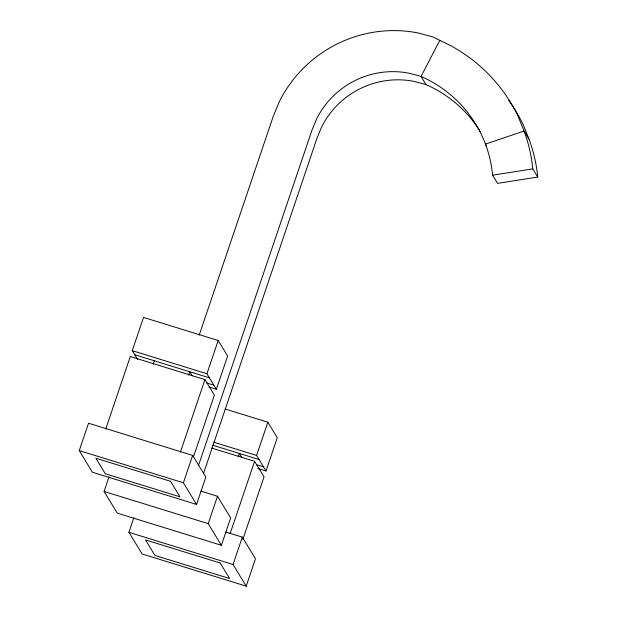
<?xml version="1.0" encoding="UTF-8"?>
<svg xmlns="http://www.w3.org/2000/svg" width="617" height="617" viewBox="0 0 617 617"><rect width="100%" height="100%" fill="white"/><g stroke="black" fill="none" stroke-linecap="round" stroke-linejoin="round"><path stroke-width="0.93" d="M79.261 450.603L88.532 423.223L192.658 455.408L205.823 477.057L196.553 504.436L92.427 472.252L79.261 450.603L183.396 482.779L196.553 504.436M105.746 429.031L130.28 356.526L204.944 379.602L214.377 395.127L193.514 456.75M137.73 359.649L132.269 350.664L143.522 317.416L218.179 340.491L227.611 356.017L216.359 389.265L209.078 387.013M201.049 491.178L217.493 496.261L230.65 517.918L221.38 545.297L117.253 513.113L104.096 491.456L109.039 476.856M153.263 364.169L154.397 360.822M225.876 532.039L242.319 537.122L255.477 558.771L246.214 586.15L142.08 553.966L128.922 532.317L133.866 517.709M199.214 335.085L273.215 116.451L279.277 101.797A125.374 122.043 -31.3 0 1 418.226 32.986L432.802 36.904L451.019 45.835A166.837 162.402 -31.3 0 1 518.133 116.358L524.072 131.035A156.456 152.299 -31.3 0 1 532.772 168.865L537.739 177.04L497.557 183.38L492.597 175.213A125.806 122.459 -31.3 0 0 421.033 76.439L409.11 73.23A83.519 81.305 -31.3 0 0 316.552 119.073L312.063 129.902L198.435 465.619M188.625 375.105L189.766 371.75L192.242 375.838M180.403 452.099L204.944 379.602M216.359 389.265L206.926 373.74L218.179 340.491M183.396 482.779L192.658 455.408M203.402 473.787L317.03 138.069L321.511 127.249A83.519 81.305 -31.3 0 1 414.076 81.405L426 84.606A125.783 122.436 -31.3 0 1 480.273 131.622M221.38 545.297L208.222 523.64L217.493 496.261M238.285 456.819L239.419 453.464L241.903 457.552M230.056 533.813L254.597 461.315L211.808 448.089M267.84 422.205L277.272 437.731L266.02 470.979L256.587 455.446L267.84 422.205L225.043 408.978M246.214 586.15L233.049 564.493L242.319 537.122M242.867 539.374L264.03 476.841L254.597 461.315M439.828 40.344L421.033 76.439L426 84.606M492.597 175.213L532.772 168.865M132.269 350.664L206.926 373.74M134.753 354.744L209.41 377.82M206.734 382.972L213.875 385.178M213.79 442.227L256.587 455.446M212.217 445.058L259.071 459.534M256.394 464.678L263.536 466.892M257.821 468.442L266.02 470.979M104.096 491.456L208.222 523.64M128.922 532.317L233.049 564.493M537.739 177.04A156.456 152.299 -31.3 0 0 529.039 139.203L524.072 131.035L485.448 144.116L486.435 145.743M529.039 139.203L523.1 124.526A166.837 162.402 -31.3 0 0 508.67 100.324M170.523 481.291L95.859 458.215L105.299 473.74L179.956 496.816L170.523 481.291M220.176 563.005L145.519 539.929L154.952 555.454L229.617 578.53L220.176 563.005"/></g></svg>
